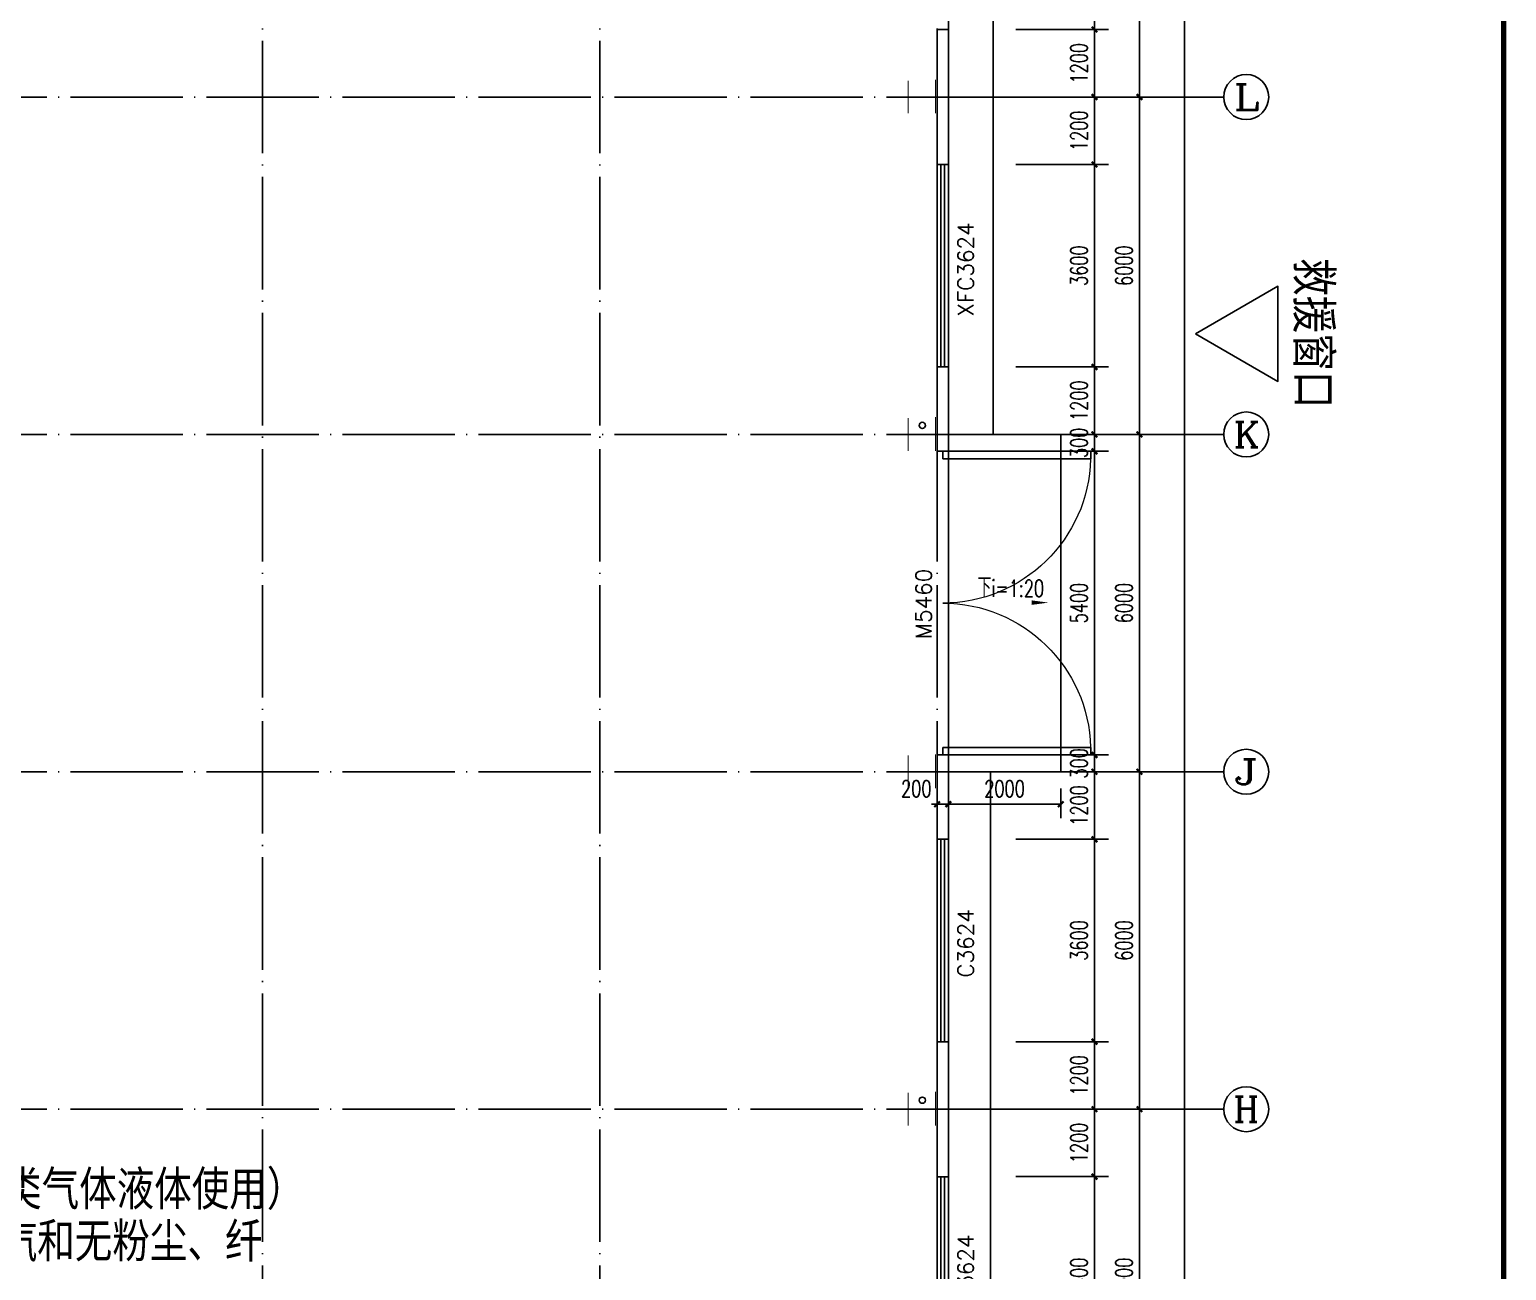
# Model space of a CAD drawing. Extents: x 683431 to 951238, y -788560 to -543702.
# Drawn here: x 715704 to 741981, y -659326 to -637258 of the extents above; entities that cross this region are included whole.
import ezdxf
from ezdxf.enums import TextEntityAlignment as Align

# ---------------------------------------------------------------- set-up
doc = ezdxf.new("R2010")
doc.units = 0
doc.header["$LTSCALE"] = 1000
doc.header["$MEASUREMENT"] = 0
doc.linetypes.add('DOTE', pattern=[2.42, 2, -0.2, 0.02, -0.2])
for name, color, linetype in [('AXIS', 3, 'Continuous'), ('AXIS_TEXT', 7, 'Continuous'), ('DIM_SYMB', 3, 'Continuous'), ('DOTE', 1, 'Continuous'), ('GROUND', 2, 'Continuous'), ('PUB_DIM', 3, 'Continuous'), ('PUB_TEXT', 3, 'Continuous'), ('PUB_TITLE', 4, 'Continuous'), ('RAIL', 163, 'Continuous'), ('WALL', 7, 'Continuous'), ('WINDOW', 4, 'Continuous'), ('WINDOW_TEXT', 7, 'Continuous')]:
    doc.layers.add(name, color=color, linetype=linetype)
doc.styles.add('_TCH_AXIS', font='COMPLEX', dxfattribs={"bigfont": 'GBCBIG'})
doc.styles.add('_TCH_DIM', font='SIMPLEX', dxfattribs={"bigfont": 'GBCBIG'})
doc.styles.add('_TCH_DIM_T3', font='SIMPLEX', dxfattribs={"width": 0.705882, "bigfont": 'GBCBIG'})
doc.styles.add('_TCH_WINDOW', font='simplex_.ttf', dxfattribs={"height": 3.5, "bigfont": 'GBCBIG'})
doc.styles.add('COMPLEX', font='COMPLEX')
doc.styles.add('宋体(0.8)', font='', dxfattribs={"width": 0.8})
doc.styles.get('宋体(0.8)').set_extended_font_data('SimSun')
doc.dimstyles.new('_TCH_ARCH&&100', dxfattribs={"dimtxt": 297.5, "dimasz": 100, "dimexe": 250, "dimexo": 300, "dimgap": 126.25, "dimtad": 1, "dimdec": 0, "dimzin": 0, "dimdsep": 46, "dimtxsty": '_TCH_DIM_T3', "dimblk": 'ARCHTICK', "dimcen": 0.09, "dimazin": 2, "dimtfac": 1, "dimtdec": 0, "dimtix": 1, "dimtmove": 2, "dimatfit": 3, "dimfxl": 0, "dimtolj": 1, "dimtzin": 0, "dimarcsym": 0})

# ---------------------------------------------------------------- blocks, each defined once
blk = doc.blocks.new('_ArchTick')
at = {"color": 0, "linetype": 'ByBlock', "const_width": 0.4}
blk.add_lwpolyline([(-0.5, -0.5), (0.5, 0.5)], dxfattribs=at)
blk = doc.blocks.new('*D39')
at = {"layer": 'Defpoints', "color": 0}
for p in [(731851, -650458), (732051, -650458), (732051, -651034)]:
    blk.add_point(p, dxfattribs=at)
at = {"layer": 'PUB_DIM', "color": 0, "lineweight": -2}
for p, q in [((731851, -650758), (731851, -651284)), ((732051, -650758), (732051, -651284)), ((731851, -651034), (731751, -651034)), ((731851, -651034), (732051, -651034)), ((732051, -651034), (732151, -651034))]:
    blk.add_line(p, q, dxfattribs=at)
at = {"layer": 'PUB_DIM', "color": 0, "lineweight": -2, "xscale": 100, "yscale": 100, "zscale": 100}
blk.add_blockref('_ArchTick', (731851, -651034), dxfattribs=at)
at = {"layer": 'PUB_DIM', "color": 0, "lineweight": -2, "xscale": 100, "yscale": 100, "zscale": 100, "rotation": 180}
blk.add_blockref('_ArchTick', (732051, -651034), dxfattribs=at)
at = {"layer": 'PUB_DIM', "color": 0, "insert": (731481, -650759), "char_height": 297.5, "attachment_point": 5, "style": '_TCH_DIM_T3'}
blk.add_mtext('\\A1;200', dxfattribs=at)
blk = doc.blocks.new('*D40')
at = {"layer": 'Defpoints', "color": 0}
for p in [(732051, -650458), (734051, -650458), (734051, -651034)]:
    blk.add_point(p, dxfattribs=at)
at = {"layer": 'PUB_DIM', "color": 0, "lineweight": -2}
for p, q in [((732051, -650758), (732051, -651284)), ((734051, -650758), (734051, -651284)), ((732051, -651034), (734051, -651034))]:
    blk.add_line(p, q, dxfattribs=at)
at = {"layer": 'PUB_DIM', "color": 0, "lineweight": -2, "xscale": 100, "yscale": 100, "zscale": 100, "rotation": 180}
blk.add_blockref('_ArchTick', (732051, -651034), dxfattribs=at)
at = {"layer": 'PUB_DIM', "color": 0, "lineweight": -2, "xscale": 100, "yscale": 100, "zscale": 100}
blk.add_blockref('_ArchTick', (734051, -651034), dxfattribs=at)
at = {"layer": 'PUB_DIM', "color": 0, "insert": (733051, -650759), "char_height": 297.5, "attachment_point": 5, "style": '_TCH_DIM_T3'}
blk.add_mtext('\\A1;2000', dxfattribs=at)
blk = doc.blocks.new('*D445')
at = {"layer": 'AXIS', "color": 0, "lineweight": -2}
for p, q in [((733251, -657658), (734901, -657658)), ((734651, -661258), (734651, -657658)), ((733251, -661258), (734901, -661258))]:
    blk.add_line(p, q, dxfattribs=at)
at = {"layer": 'Defpoints', "color": 0}
for p in [(732951, -657658), (734651, -657658), (732951, -661258)]:
    blk.add_point(p, dxfattribs=at)
at = {"layer": 'AXIS', "color": 0, "lineweight": -2, "xscale": 100, "yscale": 100, "zscale": 100}
for p, rotation in [((734651, -657658), 90), ((734651, -661258), 270)]:
    blk.add_blockref('_ArchTick', p, dxfattribs=dict(at, rotation=rotation))
at = {"layer": 'AXIS', "color": 0, "insert": (734376, -659458), "char_height": 297.5, "attachment_point": 5, "rotation": 90, "style": '_TCH_DIM_T3'}
blk.add_mtext('\\A1;3600', dxfattribs=at)
blk = doc.blocks.new('*D446')
at = {"layer": 'AXIS', "color": 0, "lineweight": -2}
for p, q in [((733251, -656458), (734901, -656458)), ((734651, -657658), (734651, -656458)), ((733251, -657658), (734901, -657658))]:
    blk.add_line(p, q, dxfattribs=at)
at = {"layer": 'Defpoints', "color": 0}
for p in [(732951, -656458), (734651, -656458), (732951, -657658)]:
    blk.add_point(p, dxfattribs=at)
at = {"layer": 'AXIS', "color": 0, "lineweight": -2, "xscale": 100, "yscale": 100, "zscale": 100}
for p, rotation in [((734651, -656458), 90), ((734651, -657658), 270)]:
    blk.add_blockref('_ArchTick', p, dxfattribs=dict(at, rotation=rotation))
at = {"layer": 'AXIS', "color": 0, "insert": (734376, -657058), "char_height": 297.5, "attachment_point": 5, "rotation": 90, "style": '_TCH_DIM_T3'}
blk.add_mtext('\\A1;1200', dxfattribs=at)
blk = doc.blocks.new('*D447')
at = {"layer": 'AXIS', "color": 0, "lineweight": -2}
for p, q in [((733251, -655258), (734901, -655258)), ((734651, -656458), (734651, -655258)), ((733251, -656458), (734901, -656458))]:
    blk.add_line(p, q, dxfattribs=at)
at = {"layer": 'Defpoints', "color": 0}
for p in [(732951, -655258), (734651, -655258), (732951, -656458)]:
    blk.add_point(p, dxfattribs=at)
at = {"layer": 'AXIS', "color": 0, "lineweight": -2, "xscale": 100, "yscale": 100, "zscale": 100}
for p, rotation in [((734651, -655258), 90), ((734651, -656458), 270)]:
    blk.add_blockref('_ArchTick', p, dxfattribs=dict(at, rotation=rotation))
at = {"layer": 'AXIS', "color": 0, "insert": (734376, -655858), "char_height": 297.5, "attachment_point": 5, "rotation": 90, "style": '_TCH_DIM_T3'}
blk.add_mtext('\\A1;1200', dxfattribs=at)
blk = doc.blocks.new('*D448')
at = {"layer": 'AXIS', "color": 0, "lineweight": -2}
for p, q in [((733251, -651658), (734901, -651658)), ((734651, -655258), (734651, -651658)), ((733251, -655258), (734901, -655258))]:
    blk.add_line(p, q, dxfattribs=at)
at = {"layer": 'Defpoints', "color": 0}
for p in [(732951, -651658), (734651, -651658), (732951, -655258)]:
    blk.add_point(p, dxfattribs=at)
at = {"layer": 'AXIS', "color": 0, "lineweight": -2, "xscale": 100, "yscale": 100, "zscale": 100}
for p, rotation in [((734651, -651658), 90), ((734651, -655258), 270)]:
    blk.add_blockref('_ArchTick', p, dxfattribs=dict(at, rotation=rotation))
at = {"layer": 'AXIS', "color": 0, "insert": (734376, -653458), "char_height": 297.5, "attachment_point": 5, "rotation": 90, "style": '_TCH_DIM_T3'}
blk.add_mtext('\\A1;3600', dxfattribs=at)
blk = doc.blocks.new('*D449')
at = {"layer": 'AXIS', "color": 0, "lineweight": -2}
for p, q in [((733251, -650458), (734901, -650458)), ((734651, -651658), (734651, -650458)), ((733251, -651658), (734901, -651658))]:
    blk.add_line(p, q, dxfattribs=at)
at = {"layer": 'Defpoints', "color": 0}
for p in [(732951, -650458), (734651, -650458), (732951, -651658)]:
    blk.add_point(p, dxfattribs=at)
at = {"layer": 'AXIS', "color": 0, "lineweight": -2, "xscale": 100, "yscale": 100, "zscale": 100}
for p, rotation in [((734651, -650458), 90), ((734651, -651658), 270)]:
    blk.add_blockref('_ArchTick', p, dxfattribs=dict(at, rotation=rotation))
at = {"layer": 'AXIS', "color": 0, "insert": (734376, -651058), "char_height": 297.5, "attachment_point": 5, "rotation": 90, "style": '_TCH_DIM_T3'}
blk.add_mtext('\\A1;1200', dxfattribs=at)
blk = doc.blocks.new('*D450')
at = {"layer": 'AXIS', "color": 0, "lineweight": -2}
for p, q in [((734651, -650158), (734651, -650058)), ((733251, -650158), (734901, -650158)), ((734651, -650458), (734651, -650158)), ((733251, -650458), (734901, -650458)), ((734651, -650458), (734651, -650558))]:
    blk.add_line(p, q, dxfattribs=at)
at = {"layer": 'Defpoints', "color": 0}
for p in [(732951, -650158), (734651, -650158), (732951, -650458)]:
    blk.add_point(p, dxfattribs=at)
at = {"layer": 'AXIS', "color": 0, "lineweight": -2, "xscale": 100, "yscale": 100, "zscale": 100}
for p, rotation in [((734651, -650158), 270), ((734651, -650458), 90)]:
    blk.add_blockref('_ArchTick', p, dxfattribs=dict(at, rotation=rotation))
at = {"layer": 'AXIS', "color": 0, "insert": (734376, -650308), "char_height": 297.5, "attachment_point": 5, "rotation": 90, "style": '_TCH_DIM_T3'}
blk.add_mtext('\\A1;300', dxfattribs=at)
blk = doc.blocks.new('*D451')
at = {"layer": 'AXIS', "color": 0, "lineweight": -2}
for p, q in [((733251, -644758), (734901, -644758)), ((734651, -650158), (734651, -644758)), ((733251, -650158), (734901, -650158))]:
    blk.add_line(p, q, dxfattribs=at)
at = {"layer": 'Defpoints', "color": 0}
for p in [(732951, -644758), (734651, -644758), (732951, -650158)]:
    blk.add_point(p, dxfattribs=at)
at = {"layer": 'AXIS', "color": 0, "lineweight": -2, "xscale": 100, "yscale": 100, "zscale": 100}
for p, rotation in [((734651, -644758), 90), ((734651, -650158), 270)]:
    blk.add_blockref('_ArchTick', p, dxfattribs=dict(at, rotation=rotation))
at = {"layer": 'AXIS', "color": 0, "insert": (734376, -647458), "char_height": 297.5, "attachment_point": 5, "rotation": 90, "style": '_TCH_DIM_T3'}
blk.add_mtext('\\A1;5400', dxfattribs=at)
blk = doc.blocks.new('*D452')
at = {"layer": 'AXIS', "color": 0, "lineweight": -2}
for p, q in [((733251, -644458), (734901, -644458)), ((734651, -644458), (734651, -644358)), ((734651, -644758), (734651, -644458)), ((733251, -644758), (734901, -644758)), ((734651, -644758), (734651, -644858))]:
    blk.add_line(p, q, dxfattribs=at)
at = {"layer": 'Defpoints', "color": 0}
for p in [(732951, -644458), (734651, -644458), (732951, -644758)]:
    blk.add_point(p, dxfattribs=at)
at = {"layer": 'AXIS', "color": 0, "lineweight": -2, "xscale": 100, "yscale": 100, "zscale": 100}
for p, rotation in [((734651, -644458), 270), ((734651, -644758), 90)]:
    blk.add_blockref('_ArchTick', p, dxfattribs=dict(at, rotation=rotation))
at = {"layer": 'AXIS', "color": 0, "insert": (734376, -644608), "char_height": 297.5, "attachment_point": 5, "rotation": 90, "style": '_TCH_DIM_T3'}
blk.add_mtext('\\A1;300', dxfattribs=at)
blk = doc.blocks.new('*D453')
at = {"layer": 'AXIS', "color": 0, "lineweight": -2}
for p, q in [((733251, -643258), (734901, -643258)), ((734651, -644458), (734651, -643258)), ((733251, -644458), (734901, -644458))]:
    blk.add_line(p, q, dxfattribs=at)
at = {"layer": 'Defpoints', "color": 0}
for p in [(732951, -643258), (734651, -643258), (732951, -644458)]:
    blk.add_point(p, dxfattribs=at)
at = {"layer": 'AXIS', "color": 0, "lineweight": -2, "xscale": 100, "yscale": 100, "zscale": 100}
for p, rotation in [((734651, -643258), 90), ((734651, -644458), 270)]:
    blk.add_blockref('_ArchTick', p, dxfattribs=dict(at, rotation=rotation))
at = {"layer": 'AXIS', "color": 0, "insert": (734376, -643858), "char_height": 297.5, "attachment_point": 5, "rotation": 90, "style": '_TCH_DIM_T3'}
blk.add_mtext('\\A1;1200', dxfattribs=at)
blk = doc.blocks.new('*D454')
at = {"layer": 'AXIS', "color": 0, "lineweight": -2}
for p, q in [((733251, -639658), (734901, -639658)), ((734651, -643258), (734651, -639658)), ((733251, -643258), (734901, -643258))]:
    blk.add_line(p, q, dxfattribs=at)
at = {"layer": 'Defpoints', "color": 0}
for p in [(732951, -639658), (734651, -639658), (732951, -643258)]:
    blk.add_point(p, dxfattribs=at)
at = {"layer": 'AXIS', "color": 0, "lineweight": -2, "xscale": 100, "yscale": 100, "zscale": 100}
for p, rotation in [((734651, -639658), 90), ((734651, -643258), 270)]:
    blk.add_blockref('_ArchTick', p, dxfattribs=dict(at, rotation=rotation))
at = {"layer": 'AXIS', "color": 0, "insert": (734376, -641458), "char_height": 297.5, "attachment_point": 5, "rotation": 90, "style": '_TCH_DIM_T3'}
blk.add_mtext('\\A1;3600', dxfattribs=at)
blk = doc.blocks.new('*D455')
at = {"layer": 'AXIS', "color": 0, "lineweight": -2}
for p, q in [((733251, -638458), (734901, -638458)), ((734651, -639658), (734651, -638458)), ((733251, -639658), (734901, -639658))]:
    blk.add_line(p, q, dxfattribs=at)
at = {"layer": 'Defpoints', "color": 0}
for p in [(732951, -638458), (734651, -638458), (732951, -639658)]:
    blk.add_point(p, dxfattribs=at)
at = {"layer": 'AXIS', "color": 0, "lineweight": -2, "xscale": 100, "yscale": 100, "zscale": 100}
for p, rotation in [((734651, -638458), 90), ((734651, -639658), 270)]:
    blk.add_blockref('_ArchTick', p, dxfattribs=dict(at, rotation=rotation))
at = {"layer": 'AXIS', "color": 0, "insert": (734376, -639058), "char_height": 297.5, "attachment_point": 5, "rotation": 90, "style": '_TCH_DIM_T3'}
blk.add_mtext('\\A1;1200', dxfattribs=at)
blk = doc.blocks.new('*D456')
at = {"layer": 'AXIS', "color": 0, "lineweight": -2}
for p, q in [((733251, -637258), (734901, -637258)), ((734651, -638458), (734651, -637258)), ((733251, -638458), (734901, -638458))]:
    blk.add_line(p, q, dxfattribs=at)
at = {"layer": 'Defpoints', "color": 0}
for p in [(732951, -637258), (734651, -637258), (732951, -638458)]:
    blk.add_point(p, dxfattribs=at)
at = {"layer": 'AXIS', "color": 0, "lineweight": -2, "xscale": 100, "yscale": 100, "zscale": 100}
for p, rotation in [((734651, -637258), 90), ((734651, -638458), 270)]:
    blk.add_blockref('_ArchTick', p, dxfattribs=dict(at, rotation=rotation))
at = {"layer": 'AXIS', "color": 0, "insert": (734376, -637858), "char_height": 297.5, "attachment_point": 5, "rotation": 90, "style": '_TCH_DIM_T3'}
blk.add_mtext('\\A1;1200', dxfattribs=at)
blk = doc.blocks.new('*D457')
at = {"layer": 'AXIS', "color": 0, "lineweight": -2}
for p, q in [((733251, -633658), (734901, -633658)), ((734651, -637258), (734651, -633658)), ((733251, -637258), (734901, -637258))]:
    blk.add_line(p, q, dxfattribs=at)
at = {"layer": 'Defpoints', "color": 0}
for p in [(732951, -633658), (734651, -633658), (732951, -637258)]:
    blk.add_point(p, dxfattribs=at)
at = {"layer": 'AXIS', "color": 0, "lineweight": -2, "xscale": 100, "yscale": 100, "zscale": 100}
for p, rotation in [((734651, -633658), 90), ((734651, -637258), 270)]:
    blk.add_blockref('_ArchTick', p, dxfattribs=dict(at, rotation=rotation))
at = {"layer": 'AXIS', "color": 0, "insert": (734376, -635458), "char_height": 297.5, "attachment_point": 5, "rotation": 90, "style": '_TCH_DIM_T3'}
blk.add_mtext('\\A1;3600', dxfattribs=at)
blk = doc.blocks.new('*D500')
at = {"layer": 'AXIS', "color": 0, "lineweight": -2}
for p, q in [((733251, -656458), (735701, -656458)), ((735451, -662458), (735451, -656458)), ((733251, -662458), (735701, -662458))]:
    blk.add_line(p, q, dxfattribs=at)
at = {"layer": 'Defpoints', "color": 0}
for p in [(732951, -656458), (735451, -656458), (732951, -662458)]:
    blk.add_point(p, dxfattribs=at)
at = {"layer": 'AXIS', "color": 0, "lineweight": -2, "xscale": 100, "yscale": 100, "zscale": 100}
for p, rotation in [((735451, -656458), 90), ((735451, -662458), 270)]:
    blk.add_blockref('_ArchTick', p, dxfattribs=dict(at, rotation=rotation))
at = {"layer": 'AXIS', "color": 0, "insert": (735176, -659458), "char_height": 297.5, "attachment_point": 5, "rotation": 90, "style": '_TCH_DIM_T3'}
blk.add_mtext('\\A1;6000', dxfattribs=at)
blk = doc.blocks.new('*D501')
at = {"layer": 'AXIS', "color": 0, "lineweight": -2}
for p, q in [((733251, -650458), (735701, -650458)), ((735451, -656458), (735451, -650458)), ((733251, -656458), (735701, -656458))]:
    blk.add_line(p, q, dxfattribs=at)
at = {"layer": 'Defpoints', "color": 0}
for p in [(732951, -650458), (735451, -650458), (732951, -656458)]:
    blk.add_point(p, dxfattribs=at)
at = {"layer": 'AXIS', "color": 0, "lineweight": -2, "xscale": 100, "yscale": 100, "zscale": 100}
for p, rotation in [((735451, -650458), 90), ((735451, -656458), 270)]:
    blk.add_blockref('_ArchTick', p, dxfattribs=dict(at, rotation=rotation))
at = {"layer": 'AXIS', "color": 0, "insert": (735176, -653458), "char_height": 297.5, "attachment_point": 5, "rotation": 90, "style": '_TCH_DIM_T3'}
blk.add_mtext('\\A1;6000', dxfattribs=at)
blk = doc.blocks.new('*D502')
at = {"layer": 'AXIS', "color": 0, "lineweight": -2}
for p, q in [((733251, -644458), (735701, -644458)), ((735451, -650458), (735451, -644458)), ((733251, -650458), (735701, -650458))]:
    blk.add_line(p, q, dxfattribs=at)
at = {"layer": 'Defpoints', "color": 0}
for p in [(732951, -644458), (735451, -644458), (732951, -650458)]:
    blk.add_point(p, dxfattribs=at)
at = {"layer": 'AXIS', "color": 0, "lineweight": -2, "xscale": 100, "yscale": 100, "zscale": 100}
for p, rotation in [((735451, -644458), 90), ((735451, -650458), 270)]:
    blk.add_blockref('_ArchTick', p, dxfattribs=dict(at, rotation=rotation))
at = {"layer": 'AXIS', "color": 0, "insert": (735176, -647458), "char_height": 297.5, "attachment_point": 5, "rotation": 90, "style": '_TCH_DIM_T3'}
blk.add_mtext('\\A1;6000', dxfattribs=at)
blk = doc.blocks.new('*D503')
at = {"layer": 'AXIS', "color": 0, "lineweight": -2}
for p, q in [((733251, -638458), (735701, -638458)), ((735451, -644458), (735451, -638458)), ((733251, -644458), (735701, -644458))]:
    blk.add_line(p, q, dxfattribs=at)
at = {"layer": 'Defpoints', "color": 0}
for p in [(732951, -638458), (735451, -638458), (732951, -644458)]:
    blk.add_point(p, dxfattribs=at)
at = {"layer": 'AXIS', "color": 0, "lineweight": -2, "xscale": 100, "yscale": 100, "zscale": 100}
for p, rotation in [((735451, -638458), 90), ((735451, -644458), 270)]:
    blk.add_blockref('_ArchTick', p, dxfattribs=dict(at, rotation=rotation))
at = {"layer": 'AXIS', "color": 0, "insert": (735176, -641458), "char_height": 297.5, "attachment_point": 5, "rotation": 90, "style": '_TCH_DIM_T3'}
blk.add_mtext('\\A1;6000', dxfattribs=at)
blk = doc.blocks.new('*D504')
at = {"layer": 'AXIS', "color": 0, "lineweight": -2}
for p, q in [((733251, -632458), (735701, -632458)), ((735451, -638458), (735451, -632458)), ((733251, -638458), (735701, -638458))]:
    blk.add_line(p, q, dxfattribs=at)
at = {"layer": 'Defpoints', "color": 0}
for p in [(732951, -632458), (735451, -632458), (732951, -638458)]:
    blk.add_point(p, dxfattribs=at)
at = {"layer": 'AXIS', "color": 0, "lineweight": -2, "xscale": 100, "yscale": 100, "zscale": 100}
for p, rotation in [((735451, -632458), 90), ((735451, -638458), 270)]:
    blk.add_blockref('_ArchTick', p, dxfattribs=dict(at, rotation=rotation))
at = {"layer": 'AXIS', "color": 0, "insert": (735176, -635458), "char_height": 297.5, "attachment_point": 5, "rotation": 90, "style": '_TCH_DIM_T3'}
blk.add_mtext('\\A1;6000', dxfattribs=at)
blk = doc.blocks.new('*D506')
at = {"layer": 'AXIS', "color": 0, "lineweight": -2}
for p, q in [((733251, -626458), (736501, -626458)), ((736251, -698458), (736251, -626458)), ((733251, -698458), (736501, -698458))]:
    blk.add_line(p, q, dxfattribs=at)
at = {"layer": 'Defpoints', "color": 0}
for p in [(732951, -626458), (736251, -626458), (732951, -698458)]:
    blk.add_point(p, dxfattribs=at)
at = {"layer": 'AXIS', "color": 0, "lineweight": -2, "xscale": 100, "yscale": 100, "zscale": 100}
for p, rotation in [((736251, -626458), 90), ((736251, -698458), 270)]:
    blk.add_blockref('_ArchTick', p, dxfattribs=dict(at, rotation=rotation))
at = {"layer": 'AXIS', "color": 0, "insert": (735976, -662458), "char_height": 297.5, "attachment_point": 5, "rotation": 90, "style": '_TCH_DIM_T3'}
blk.add_mtext('\\A1;72000', dxfattribs=at)
blk = doc.blocks.new('_AXISO')
blk.add_circle((0, 0), 0.5)
at = {"layer": 'AXIS_TEXT', "style": 'COMPLEX', "width": 1.041667}
blk.add_attdef('A', text='', height=0.56, dxfattribs=at).set_placement((-0.25, -0.28), (0.25, -0.28), align=Align.FIT)
blk = doc.blocks.new('$WINLIB2D$00000001')
at = {"color": 0}
for points in [[(-0.5, 0.5), (-0.5, -0.5)], [(-0.5, 0.5), (0.5, 0.5)], [(0.5, -0.5), (0.5, 0.5)], [(0.5, 0.1667), (-0.5, 0.1667)], [(0.5, -0.1667), (-0.5, -0.1667)], [(-0.5, -0.5), (0.5, -0.5)]]:
    blk.add_lwpolyline(points, dxfattribs=at)
blk = doc.blocks.new('$DorLib2D$00000002')
for p, q in [((-0.5, 0), (-0.5, 0.4875)), ((-0.475, 0.4875), (-0.5, 0.4875)), ((-0.475, 0), (-0.475, 0.4875)), ((0.475, 0), (0.475, 0.4875)), ((0.475, 0.4875), (0.5, 0.4875)), ((0.5, 0), (0.5, 0.4875)), ((-0.5, 0), (-0.475, 0)), ((0.5, 0), (0.475, 0))]:
    blk.add_line(p, q)
at = {"lineweight": 13}
for centre, start, end in [((-0.4875, 0), 0, 88.5307), ((0.4875, 0), 91.4693, 180)]:
    blk.add_arc(centre, 0.4875, start, end, dxfattribs=at)

msp = doc.modelspace()

# ---------------------------------------------------------------- linework, layer by layer
at = {"ltscale": 10, "const_width": 20}
for points in [[(731335.6, -638750.6), (731335.6, -638165.8)], [(731823.2, -638732.3), (731823.2, -638147.5)], [(731823.2, -638732.3), (731823.2, -638147.5)], [(731823.2, -638732.3), (731823.2, -638147.5)], [(731823.2, -638734.9), (731823.2, -638150.1)], [(731823.2, -638750.6), (731823.2, -638165.8)], [(731823.2, -638750.9), (731823.2, -638166.1)], [(731335.6, -638458.2), (731823.2, -638458.2)], [(731335.6, -644750.6), (731335.6, -644165.8)], [(731823.2, -644732.3), (731823.2, -644147.5)], [(731823.2, -644732.3), (731823.2, -644147.5)], [(731823.2, -644732.3), (731823.2, -644147.5)], [(731823.2, -644734.9), (731823.2, -644150.1)], [(731823.2, -644750.6), (731823.2, -644165.8)], [(731823.2, -644750.9), (731823.2, -644166.1)], [(731335.6, -644458.2), (731823.2, -644458.2)], [(731335.6, -650750.6), (731335.6, -650165.8)], [(731823.2, -650732.3), (731823.2, -650147.5)], [(731823.2, -650732.3), (731823.2, -650147.5)], [(731823.2, -650732.3), (731823.2, -650147.5)], [(731823.2, -650734.9), (731823.2, -650150.1)], [(731823.2, -650750.6), (731823.2, -650165.8)], [(731823.2, -650750.9), (731823.2, -650166.1)], [(731335.6, -650458.2), (731823.2, -650458.2)], [(731335.6, -656750.6), (731335.6, -656165.8)], [(731823.2, -656732.3), (731823.2, -656147.5)], [(731823.2, -656732.3), (731823.2, -656147.5)], [(731823.2, -656732.3), (731823.2, -656147.5)], [(731823.2, -656734.9), (731823.2, -656150.1)], [(731823.2, -656750.6), (731823.2, -656165.8)], [(731823.2, -656750.9), (731823.2, -656166.1)], [(731335.6, -656458.2), (731823.2, -656458.2)]]:
    msp.add_lwpolyline(points, dxfattribs=at)
at = {"flags": 128}
msp.add_lwpolyline([(736447.1, -642668.9), (737913.4, -641822.3), (737913.4, -643515.4)], close=True, dxfattribs=at)
at = {"layer": 'AXIS'}
for p, q in [((732951, -638458.2), (736951, -638458.2)), ((732951, -644458.2), (736951, -644458.2)), ((732951, -650458.2), (736951, -650458.2)), ((732951, -656458.2), (736951, -656458.2))]:
    msp.add_line(p, q, dxfattribs=at)
at = {"layer": 'DIM_SYMB'}
msp.add_lwpolyline([(732548.3, -647449.5, 0, 0, 0), (733832.7, -647449.5, 0, 80, 0), (733532.7, -647449.5, 0, 0, 0)], format="xyseb", dxfattribs=at)
at = {"layer": 'DOTE', "linetype": 'DOTE'}
for p, q in [((719851, -625358.2), (719851, -703558.2)), ((725851, -625358.2), (725851, -703558.2)), ((731851, -625358.2), (731851, -703558.2)), ((732951, -638458.2), (694201, -638458.2)), ((732951, -644458.2), (694201, -644458.2)), ((732951, -650458.2), (694201, -650458.2)), ((732951, -656458.2), (694201, -656458.2))]:
    msp.add_line(p, q, dxfattribs=at)
at = {"layer": 'GROUND'}
for p, q in [((732051, -698658.2), (732051, -626258.2)), ((732851, -644458.2), (732851, -626258.2))]:
    msp.add_line(p, q, dxfattribs=at)
at = {"layer": 'GROUND', "color": 0}
msp.add_line((732801, -674458.2), (732801, -650458.2), dxfattribs=at)
at = {"layer": 'GROUND'}
msp.add_lwpolyline([(696051, -626258.2), (732051, -626258.2), (732051, -698658.2), (696051, -698658.2)], dxfattribs=at)
at = {"layer": 'PUB_TITLE', "const_width": 100}
msp.add_lwpolyline([(684530.8, -718849.5), (741930.8, -718849.5), (741930.8, -617249.5), (684530.8, -617249.5)], close=True, dxfattribs=at)
at = {"layer": 'RAIL', "ltscale": 0.5}
msp.add_lwpolyline([(732051, -644458.2), (732051, -650458.2), (734051, -650458.2), (734051, -644458.2)], close=True, dxfattribs=at)
for centre in [(731587.7, -644298), (731587.7, -656298)]:
    msp.add_circle(centre, 55, dxfattribs=at)
at = {"layer": 'WALL', "color": 2}
for p, q in [((732051, -637258.2), (731851, -637258.2)), ((731851, -637258.2), (731851, -639658.2)), ((732051, -639658.2), (732051, -637258.2)), ((731851, -639658.2), (732051, -639658.2)), ((732051, -643258.2), (731851, -643258.2)), ((731851, -643258.2), (731851, -644758.2)), ((732051, -644758.2), (732051, -643258.2)), ((731851, -644758.2), (732051, -644758.2)), ((732051, -650158.2), (731851, -650158.2)), ((731851, -650158.2), (731851, -651658.2)), ((732051, -651658.2), (732051, -650158.2)), ((731851, -651658.2), (732051, -651658.2)), ((732051, -655258.2), (731851, -655258.2)), ((731851, -655258.2), (731851, -657658.2)), ((732051, -657658.2), (732051, -655258.2)), ((731851, -657658.2), (732051, -657658.2))]:
    msp.add_line(p, q, dxfattribs=at)

# ---------------------------------------------------------------- block references
at = {"layer": 'AXIS'}
ref = msp.add_blockref('_AXISO', (737351, -638458.2), dxfattribs=dict(at, xscale=800, yscale=800, zscale=800))
ref.add_attrib('A', 'L', dxfattribs={"layer": 'AXIS_TEXT', "ltscale": 0.5, "height": 452.5, "style": '_TCH_AXIS', "width": 1.4}).set_placement((737124.8, -638684.5), (737577.3, -638684.5), align=Align.FIT)
ref = msp.add_blockref('_AXISO', (737351, -644458.2), dxfattribs=dict(at, xscale=800, yscale=800, zscale=800))
ref.add_attrib('A', 'K', dxfattribs={"layer": 'AXIS_TEXT', "ltscale": 0.5, "height": 452.5, "style": '_TCH_AXIS', "width": 1.105263}).set_placement((737124.8, -644684.5), (737577.3, -644684.5), align=Align.FIT)
ref = msp.add_blockref('_AXISO', (737351, -650458.2), dxfattribs=dict(at, xscale=800, yscale=800, zscale=800))
ref.add_attrib('A', 'J', dxfattribs={"layer": 'AXIS_TEXT', "ltscale": 0.5, "height": 452.5, "style": '_TCH_AXIS', "width": 1.909091}).set_placement((737124.8, -650684.5), (737577.3, -650684.5), align=Align.FIT)
ref = msp.add_blockref('_AXISO', (737351, -656458.2), dxfattribs=dict(at, xscale=800, yscale=800, zscale=800))
ref.add_attrib('A', 'H', dxfattribs={"layer": 'AXIS_TEXT', "ltscale": 0.5, "height": 452.5, "style": '_TCH_AXIS', "width": 1.05}).set_placement((737124.8, -656684.5), (737577.3, -656684.5), align=Align.FIT)
at = {"layer": 'WINDOW'}
ref = msp.add_blockref('$WINLIB2D$00000001', (731951, -641458.2), dxfattribs=dict(at, xscale=3600, yscale=-200, zscale=3600, rotation=90))
ref.add_attrib('A', 'XFC3624', (732501, -642361.8), dxfattribs={"layer": 'WINDOW_TEXT', "ltscale": 0.5, "height": 280.96, "rotation": 90, "style": '_TCH_WINDOW'})
ref = msp.add_blockref('$DorLib2D$00000002', (731951, -647458.2), dxfattribs=dict(at, xscale=5400, yscale=-5400, zscale=5400, rotation=90))
ref.add_attrib('A', 'M5460', (731751, -648100.2), dxfattribs={"layer": 'WINDOW_TEXT', "ltscale": 0.5, "height": 280.96, "rotation": 90, "style": '_TCH_WINDOW'})
ref = msp.add_blockref('$WINLIB2D$00000001', (731951, -653458.2), dxfattribs=dict(at, xscale=3600, yscale=200, zscale=3600, rotation=90))
ref.add_attrib('A', 'C3624', (732501, -654118.6), dxfattribs={"layer": 'WINDOW_TEXT', "ltscale": 0.5, "height": 280.96, "rotation": 90, "style": '_TCH_WINDOW'})
ref = msp.add_blockref('$WINLIB2D$00000001', (731951, -659458.2), dxfattribs=dict(at, xscale=3600, yscale=-200, zscale=3600, rotation=90))
ref.add_attrib('A', 'XFC3624', (732501, -660361.8), dxfattribs={"layer": 'WINDOW_TEXT', "ltscale": 0.5, "height": 280.96, "rotation": 90, "style": '_TCH_WINDOW'})

# ---------------------------------------------------------------- texts
at = {"layer": 'PUB_TEXT', "style": '宋体(0.8)', "width": 0.8}
msp.add_text('救援窗口', height=611.77, rotation=270, dxfattribs=at).set_placement((738255.3, -641324.8, 0.4))
at = {"layer": 'PUB_TEXT', "style": '_TCH_DIM'}
msp.add_text('下', height=337.6, dxfattribs=at).set_placement((732572.6, -647344.5))
at = {"layer": 'PUB_TEXT'}
for s, height, style, width, p in [('i=1:20', 297.5, '_TCH_DIM', 0.705882, (732818.4, -647344.5)), ('3#车间为玻璃钢产品的加工车间（无甲乙丙类气体液体使用）', 611.772, '宋体(0.8)', 0.8, (702570.5, -658173.6, 0.4)), ('生产类别：丁类（无散发可燃气体、可燃蒸汽和无粉尘、纤', 611.772, '宋体(0.8)', 0.8, (702491, -659100.4, 0.4))]:
    msp.add_text(s, height=height, dxfattribs=dict(at, style=style, width=width)).set_placement(p)

# ---------------------------------------------------------------- dimensions: what is measured, and where the dimension line sits
at = {"layer": 'AXIS'}
for p1, p2, distance, picture, middle in [((732951, -698458.2), (732951, -626458.2), -3300, '*D506', (735976, -662458.2)), ((732951, -638458.2), (732951, -632458.2), -2500, '*D504', (735176, -635458.2)), ((732951, -637258.2), (732951, -633658.2), -1700, '*D457', (734376, -635458.2)), ((732951, -638458.2), (732951, -637258.2), -1700, '*D456', (734376, -637858.2)), ((732951, -639658.2), (732951, -638458.2), -1700, '*D455', (734376, -639058.2)), ((732951, -644458.2), (732951, -638458.2), -2500, '*D503', (735176, -641458.2)), ((732951, -643258.2), (732951, -639658.2), -1700, '*D454', (734376, -641458.2)), ((732951, -644458.2), (732951, -643258.2), -1700, '*D453', (734376, -643858.2)), ((732951, -644758.2), (732951, -644458.2), -1700, '*D452', (734376, -644608.2)), ((732951, -650458.2), (732951, -644458.2), -2500, '*D502', (735176, -647458.2)), ((732951, -650158.2), (732951, -644758.2), -1700, '*D451', (734376, -647458.2)), ((732951, -650458.2), (732951, -650158.2), -1700, '*D450', (734376, -650308.2)), ((732951, -651658.2), (732951, -650458.2), -1700, '*D449', (734376, -651058.2)), ((732951, -656458.2), (732951, -650458.2), -2500, '*D501', (735176, -653458.2)), ((732951, -655258.2), (732951, -651658.2), -1700, '*D448', (734376, -653458.2)), ((732951, -656458.2), (732951, -655258.2), -1700, '*D447', (734376, -655858.2)), ((732951, -657658.2), (732951, -656458.2), -1700, '*D446', (734376, -657058.2)), ((732951, -662458.2), (732951, -656458.2), -2500, '*D500', (735176, -659458.2)), ((732951, -661258.2), (732951, -657658.2), -1700, '*D445', (734376, -659458.2))]:
    dim = msp.add_aligned_dim(p1=p1, p2=p2, distance=distance, dimstyle='_TCH_ARCH&&100', dxfattribs=at)
    dim.commit()
    dim.dimension.update_dxf_attribs({"geometry": picture, "text_midpoint": middle})
at = {"layer": 'PUB_DIM'}
dim = msp.add_linear_dim(base=(732051, -651034.1), p1=(731851, -650458.2), p2=(732051, -650458.2), angle=0, dimstyle='_TCH_ARCH&&100', dxfattribs=at)
dim.commit()
dim.dimension.update_dxf_attribs({"geometry": '*D39', "text_midpoint": (731481, -650759.1), "dimtype": 161})
dim = msp.add_aligned_dim(p1=(732051, -650458.2), p2=(734051, -650458.2), distance=-575.8, dimstyle='_TCH_ARCH&&100', dxfattribs=at)
dim.commit()
dim.dimension.update_dxf_attribs({"geometry": '*D40', "text_midpoint": (733051, -650759.1)})

doc.saveas('drawing.dxf')
